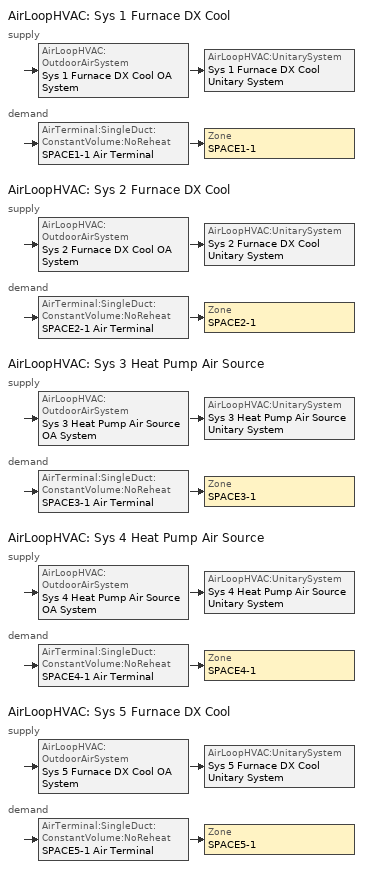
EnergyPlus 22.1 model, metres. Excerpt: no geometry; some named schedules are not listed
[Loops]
AirLoopHVAC 'Sys 1 Furnace DX Cool'
 supply: AirLoopHVAC:OutdoorAirSystem 'Sys 1 Furnace DX Cool OA System' > AirLoopHVAC:UnitarySystem 'Sys 1 Furnace DX Cool Unitary System'
 demand: AirTerminal:SingleDuct:ConstantVolume:NoReheat 'SPACE1-1 Air Terminal' > Zone 'SPACE1-1'
AirLoopHVAC 'Sys 2 Furnace DX Cool'
 supply: AirLoopHVAC:OutdoorAirSystem 'Sys 2 Furnace DX Cool OA System' > AirLoopHVAC:UnitarySystem 'Sys 2 Furnace DX Cool Unitary System'
 demand: AirTerminal:SingleDuct:ConstantVolume:NoReheat 'SPACE2-1 Air Terminal' > Zone 'SPACE2-1'
AirLoopHVAC 'Sys 3 Heat Pump Air Source'
 supply: AirLoopHVAC:OutdoorAirSystem 'Sys 3 Heat Pump Air Source OA System' > AirLoopHVAC:UnitarySystem 'Sys 3 Heat Pump Air Source Unitary System'
 demand: AirTerminal:SingleDuct:ConstantVolume:NoReheat 'SPACE3-1 Air Terminal' > Zone 'SPACE3-1'
AirLoopHVAC 'Sys 4 Heat Pump Air Source'
 supply: AirLoopHVAC:OutdoorAirSystem 'Sys 4 Heat Pump Air Source OA System' > AirLoopHVAC:UnitarySystem 'Sys 4 Heat Pump Air Source Unitary System'
 demand: AirTerminal:SingleDuct:ConstantVolume:NoReheat 'SPACE4-1 Air Terminal' > Zone 'SPACE4-1'
AirLoopHVAC 'Sys 5 Furnace DX Cool'
 supply: AirLoopHVAC:OutdoorAirSystem 'Sys 5 Furnace DX Cool OA System' > AirLoopHVAC:UnitarySystem 'Sys 5 Furnace DX Cool Unitary System'
 demand: AirTerminal:SingleDuct:ConstantVolume:NoReheat 'SPACE5-1 Air Terminal' > Zone 'SPACE5-1'
[ThermostatSetpoint:DualSetpoint]
All Zones Dual SP Control: Heating Setpoint Temperature Schedule=Htg-SetP-Sch; Cooling Setpoint Temperature Schedule=Clg-SetP-Sch
[ZoneControl:Thermostat] Control Type Schedule=HVACTemplate-Always 4; Control 1=All Zones Dual SP Control
Name | Zone or ZoneList
SPACE1-1 Thermostat | SPACE1-1
SPACE2-1 Thermostat | SPACE2-1
SPACE3-1 Thermostat | SPACE3-1
SPACE4-1 Thermostat | SPACE4-1
SPACE5-1 Thermostat | SPACE5-1
[DesignSpecification:OutdoorAir] Outdoor Air Method=flow/person; Outdoor Air Flow per Person {m3/s-person}=0.00944; Outdoor Air Flow per Zone Floor Area {m3/s-m2}=0; Outdoor Air Flow per Zone {m3/s}=0
SZ DSOA SPACE1-1; SZ DSOA SPACE2-1; SZ DSOA SPACE3-1; SZ DSOA SPACE4-1; SZ DSOA SPACE5-1
[Sizing:Zone] Zone Cooling Design Supply Air Temperature Input Method=SupplyAirTemperature; Zone Cooling Design Supply Air Temperature {C}=12.8; Zone Cooling Design Supply Air Temperature Difference {deltaC}=11.11; Zone Heating Design Supply Air Temperature Input Method=SupplyAirTemperature; Zone Heating Design Supply Air Temperature {C}=50; Zone Cooling Design Supply Air Humidity Ratio {kgWater/kgDryAir}=0.008; Zone Heating Design Supply Air Humidity Ratio {kgWater/kgDryAir}=0.008; Cooling Design Air Flow Method=DesignDay; Cooling Design Air Flow Rate {m3/s}=0; Cooling Minimum Air Flow Fraction=0; Heating Design Air Flow Method=DesignDay; Heating Design Air Flow Rate {m3/s}=0; Heating Maximum Air Flow Fraction=0; Account for Dedicated Outdoor Air System=No; Dedicated Outdoor Air System Control Strategy=NeutralSupplyAir; Dedicated Outdoor Air Low Setpoint Temperature for Design {C}=autosize; Dedicated Outdoor Air High Setpoint Temperature for Design {C}=autosize
Name | Design Specification Outdoor Air Object | Design Specification Zone Air Distribution Object
SPACE1-1 | SZ DSOA SPACE1-1 | SZ DSZAD SPACE1-1
SPACE2-1 | SZ DSOA SPACE2-1 | SZ DSZAD SPACE2-1
SPACE3-1 | SZ DSOA SPACE3-1 | SZ DSZAD SPACE3-1
SPACE4-1 | SZ DSOA SPACE4-1 | SZ DSZAD SPACE4-1
SPACE5-1 | SZ DSOA SPACE5-1 | SZ DSZAD SPACE5-1
[DesignSpecification:ZoneAirDistribution] Zone Air Distribution Effectiveness in Cooling Mode=1; Zone Air Distribution Effectiveness in Heating Mode=1
SZ DSZAD SPACE1-1; SZ DSZAD SPACE2-1; SZ DSZAD SPACE3-1; SZ DSZAD SPACE4-1; SZ DSZAD SPACE5-1
[Zone equipment]
SPACE1-1: SPACE1-1 Air Terminal
SPACE2-1: SPACE2-1 Air Terminal
SPACE3-1: SPACE3-1 Air Terminal
SPACE4-1: SPACE4-1 Air Terminal
SPACE5-1: SPACE5-1 Air Terminal
[AirTerminal:SingleDuct:ConstantVolume:NoReheat] Maximum Air Flow Rate {m3/s}=autosize
SPACE1-1 Air Terminal; SPACE2-1 Air Terminal; SPACE3-1 Air Terminal; SPACE4-1 Air Terminal; SPACE5-1 Air Terminal
[Sizing:System] Type of Load to Size On=Sensible; Design Outdoor Air Flow Rate {m3/s}=autosize; Central Heating Maximum System Air Flow Ratio=1; Preheat Design Temperature {C}=7; Preheat Design Humidity Ratio {kgWater/kgDryAir}=0.008; Precool Design Temperature {C}=11; Precool Design Humidity Ratio {kgWater/kgDryAir}=0.008; Central Cooling Design Supply Air Temperature {C}=12.8; Central Heating Design Supply Air Temperature {C}=50; Type of Zone Sum to Use=NonCoincident; 100% Outdoor Air in Cooling=No; 100% Outdoor Air in Heating=No; Central Cooling Design Supply Air Humidity Ratio {kgWater/kgDryAir}=0.008; Central Heating Design Supply Air Humidity Ratio {kgWater/kgDryAir}=0.008; Cooling Supply Air Flow Rate Method=DesignDay; Cooling Supply Air Flow Rate {m3/s}=0; Heating Supply Air Flow Rate Method=DesignDay; Heating Supply Air Flow Rate {m3/s}=0; System Outdoor Air Method=ZoneSum; Zone Maximum Outdoor Air Fraction=1; Cooling Design Capacity Method=CoolingDesignCapacity; Cooling Design Capacity {W}=autosize; Heating Design Capacity Method=HeatingDesignCapacity; Heating Design Capacity {W}=autosize; Central Cooling Capacity Control Method=OnOff
Sys 1 Furnace DX Cool; Sys 2 Furnace DX Cool; Sys 3 Heat Pump Air Source; Sys 4 Heat Pump Air Source; Sys 5 Furnace DX Cool
[AirLoopHVAC] Design Supply Air Flow Rate {m3/s}=autosize
Sys 1 Furnace DX Cool; Sys 2 Furnace DX Cool; Sys 3 Heat Pump Air Source; Sys 4 Heat Pump Air Source; Sys 5 Furnace DX Cool
[AirLoopHVAC:UnitarySystem] Control Type=Load; Supply Air Fan Operating Mode Schedule=FanAvailSched; DX Heating Coil Sizing Ratio=1; Cooling Supply Air Flow Rate Method=SupplyAirFlowRate; Cooling Supply Air Flow Rate {m3/s}=autosize; Heating Supply Air Flow Rate Method=SupplyAirFlowRate; Heating Supply Air Flow Rate {m3/s}=autosize; No Load Supply Air Flow Rate Method=SupplyAirFlowRate; No Load Supply Air Flow Rate {m3/s}=autosize; Maximum Supply Air Temperature {C}=Autosize; Maximum Outdoor Dry-Bulb Temperature for Supplemental Heater Operation {C}=21
Name | Controlling Zone or Thermostat Location | Dehumidification Control Type | Supply Fan | Fan Placement | Heating Coil | Cooling Coil | Latent Load Control | Supplemental Heating Coil
Sys 1 Furnace DX Cool Unitary System | SPACE1-1 | Multimode | Sys 1 Furnace DX Cool Supply Fan | BlowThrough | Sys 1 Furnace DX Cool Heating Coil | Sys 1 Furnace DX Cool Cooling Coil | LatentWithSensibleLoadControl
Sys 2 Furnace DX Cool Unitary System | SPACE2-1 | Multimode | Sys 2 Furnace DX Cool Supply Fan | DrawThrough | Sys 2 Furnace DX Cool Heating Coil | Sys 2 Furnace DX Cool Cooling Coil | LatentWithSensibleLoadControl
Sys 3 Heat Pump Air Source Unitary System | SPACE3-1 | Multimode | Sys 3 Heat Pump Air Source Supply Fan | BlowThrough | Sys 3 Heat Pump Air Source Heating Coil | Sys 3 Heat Pump Air Source Cooling Coil | LatentWithSensibleLoadControl | Sys 3 Heat Pump Air Source Supp Heat or Reheat Coil
Sys 4 Heat Pump Air Source Unitary System | SPACE4-1 | Multimode | Sys 4 Heat Pump Air Source Supply Fan | BlowThrough | Sys 4 Heat Pump Air Source Heating Coil | Sys 4 Heat Pump Air Source Cooling Coil | LatentWithSensibleLoadControl | Sys 4 Heat Pump Air Source Supp Heat or Reheat Coil
Sys 5 Furnace DX Cool Unitary System | SPACE5-1 | None | Sys 5 Furnace DX Cool Supply Fan | BlowThrough | Sys 5 Furnace DX Cool Heating Coil | Sys 5 Furnace DX Cool Cooling Coil
[Coil:Cooling:DX:TwoStageWithHumidityControlMode] Number of Capacity Stages=2; Number of Enhanced Dehumidification Modes=1
Name | Normal Mode Stage 1 Coil Performance | Normal Mode Stage 1+2 Coil Performance | Dehumidification Mode 1 Stage 1 Coil Performance | Dehumidification Mode 1 Stage 1+2 Coil Performance
Sys 1 Furnace DX Cool Cooling Coil | Sys 1 Furnace DX Cool Standard Perf 1 | Sys 1 Furnace DX Cool Standard Perf 1+2 | Sys 1 Furnace DX Cool Dehumid Perf 1 | Sys 1 Furnace DX Cool Dehumid Perf 1+2
Sys 2 Furnace DX Cool Cooling Coil | Sys 2 Furnace DX Cool Standard Perf 1 | Sys 2 Furnace DX Cool Standard Perf 1+2 | Sys 2 Furnace DX Cool Dehumid Perf 1 | Sys 2 Furnace DX Cool Dehumid Perf 1+2
Sys 3 Heat Pump Air Source Cooling Coil | Sys 3 Heat Pump Air Source Standard Perf 1 | Sys 3 Heat Pump Air Source Standard Perf 1+2 | Sys 3 Heat Pump Air Source Dehumid Perf 1 | Sys 3 Heat Pump Air Source Dehumid Perf 1+2
Sys 4 Heat Pump Air Source Cooling Coil | Sys 4 Heat Pump Air Source Standard Perf 1 | Sys 4 Heat Pump Air Source Standard Perf 1+2 | Sys 4 Heat Pump Air Source Dehumid Perf 1 | Sys 4 Heat Pump Air Source Dehumid Perf 1+2
Sys 5 Furnace DX Cool Cooling Coil | Sys 5 Furnace DX Cool Standard Perf 1 | Sys 5 Furnace DX Cool Standard Perf 1+2 | Sys 5 Furnace DX Cool Dehumid Perf 1 | Sys 5 Furnace DX Cool Dehumid Perf 1+2
[CoilPerformance:DX:Cooling] Gross Rated Total Cooling Capacity {W}=autosize; Gross Rated Sensible Heat Ratio=autosize; Rated Air Flow Rate {m3/s}=autosize
Name | Gross Rated Cooling COP {W/W} | Fraction of Air Flow Bypassed Around Coil | Total Cooling Capacity Function of Temperature Curve | Total Cooling Capacity Function of Flow Fraction Curve | Energy Input Ratio Function of Temperature Curve | Energy Input Ratio Function of Flow Fraction Curve | Part Load Fraction Correlation Curve
Sys 1 Furnace DX Cool Standard Perf 1 | 3 | 0.5 | Sys 1 Furnace DX Cool DX Coil Std Cap-FT | Sys 1 Furnace DX Cool DX Coil Cap-FF | Sys 1 Furnace DX Cool DX Coil Std EIR-FT | Sys 1 Furnace DX Cool DX Coil EIR-FF | Sys 1 Furnace DX Cool DX Coil PLF
Sys 1 Furnace DX Cool Standard Perf 1+2 | 3 | 0 | Sys 1 Furnace DX Cool DX Coil Std Cap-FT | Sys 1 Furnace DX Cool DX Coil Cap-FF | Sys 1 Furnace DX Cool DX Coil Std EIR-FT | Sys 1 Furnace DX Cool DX Coil EIR-FF | Sys 1 Furnace DX Cool DX Coil PLF
Sys 1 Furnace DX Cool Dehumid Perf 1 | 2.7 | 0.5 | Sys 1 Furnace DX Cool DX Coil Dehum Cap-FT | Sys 1 Furnace DX Cool DX Coil Cap-FF | Sys 1 Furnace DX Cool DX Coil Dehum EIR-FT | Sys 1 Furnace DX Cool DX Coil EIR-FF | Sys 1 Furnace DX Cool DX Coil PLF
Sys 1 Furnace DX Cool Dehumid Perf 1+2 | 2.7 | 0 | Sys 1 Furnace DX Cool DX Coil Dehum Cap-FT | Sys 1 Furnace DX Cool DX Coil Cap-FF | Sys 1 Furnace DX Cool DX Coil Dehum EIR-FT | Sys 1 Furnace DX Cool DX Coil EIR-FF | Sys 1 Furnace DX Cool DX Coil PLF
Sys 2 Furnace DX Cool Standard Perf 1 | 3 | 0.5 | Sys 2 Furnace DX Cool DX Coil Std Cap-FT | Sys 2 Furnace DX Cool DX Coil Cap-FF | Sys 2 Furnace DX Cool DX Coil Std EIR-FT | Sys 2 Furnace DX Cool DX Coil EIR-FF | Sys 2 Furnace DX Cool DX Coil PLF
Sys 2 Furnace DX Cool Standard Perf 1+2 | 3 | 0 | Sys 2 Furnace DX Cool DX Coil Std Cap-FT | Sys 2 Furnace DX Cool DX Coil Cap-FF | Sys 2 Furnace DX Cool DX Coil Std EIR-FT | Sys 2 Furnace DX Cool DX Coil EIR-FF | Sys 2 Furnace DX Cool DX Coil PLF
Sys 2 Furnace DX Cool Dehumid Perf 1 | 2.7 | 0.5 | Sys 2 Furnace DX Cool DX Coil Dehum Cap-FT | Sys 2 Furnace DX Cool DX Coil Cap-FF | Sys 2 Furnace DX Cool DX Coil Dehum EIR-FT | Sys 2 Furnace DX Cool DX Coil EIR-FF | Sys 2 Furnace DX Cool DX Coil PLF
Sys 2 Furnace DX Cool Dehumid Perf 1+2 | 2.7 | 0 | Sys 2 Furnace DX Cool DX Coil Dehum Cap-FT | Sys 2 Furnace DX Cool DX Coil Cap-FF | Sys 2 Furnace DX Cool DX Coil Dehum EIR-FT | Sys 2 Furnace DX Cool DX Coil EIR-FF | Sys 2 Furnace DX Cool DX Coil PLF
Sys 3 Heat Pump Air Source Standard Perf 1 | 3 | 0.5 | Sys 3 Heat Pump Air Source DX Coil Std Cap-FT | Sys 3 Heat Pump Air Source DX Coil Cap-FF | Sys 3 Heat Pump Air Source DX Coil Std EIR-FT | Sys 3 Heat Pump Air Source DX Coil EIR-FF | Sys 3 Heat Pump Air Source DX Coil PLF
Sys 3 Heat Pump Air Source Standard Perf 1+2 | 3 | 0 | Sys 3 Heat Pump Air Source DX Coil Std Cap-FT | Sys 3 Heat Pump Air Source DX Coil Cap-FF | Sys 3 Heat Pump Air Source DX Coil Std EIR-FT | Sys 3 Heat Pump Air Source DX Coil EIR-FF | Sys 3 Heat Pump Air Source DX Coil PLF
Sys 3 Heat Pump Air Source Dehumid Perf 1 | 2.7 | 0.5 | Sys 3 Heat Pump Air Source DX Coil Dehum Cap-FT | Sys 3 Heat Pump Air Source DX Coil Cap-FF | Sys 3 Heat Pump Air Source DX Coil Dehum EIR-FT | Sys 3 Heat Pump Air Source DX Coil EIR-FF | Sys 3 Heat Pump Air Source DX Coil PLF
Sys 3 Heat Pump Air Source Dehumid Perf 1+2 | 2.7 | 0 | Sys 3 Heat Pump Air Source DX Coil Dehum Cap-FT | Sys 3 Heat Pump Air Source DX Coil Cap-FF | Sys 3 Heat Pump Air Source DX Coil Dehum EIR-FT | Sys 3 Heat Pump Air Source DX Coil EIR-FF | Sys 3 Heat Pump Air Source DX Coil PLF
Sys 4 Heat Pump Air Source Standard Perf 1 | 3 | 0.5 | Sys 4 Heat Pump Air Source DX Coil Std Cap-FT | Sys 4 Heat Pump Air Source DX Coil Cap-FF | Sys 4 Heat Pump Air Source DX Coil Std EIR-FT | Sys 4 Heat Pump Air Source DX Coil EIR-FF | Sys 4 Heat Pump Air Source DX Coil PLF
Sys 4 Heat Pump Air Source Standard Perf 1+2 | 3 | 0 | Sys 4 Heat Pump Air Source DX Coil Std Cap-FT | Sys 4 Heat Pump Air Source DX Coil Cap-FF | Sys 4 Heat Pump Air Source DX Coil Std EIR-FT | Sys 4 Heat Pump Air Source DX Coil EIR-FF | Sys 4 Heat Pump Air Source DX Coil PLF
Sys 4 Heat Pump Air Source Dehumid Perf 1 | 2.7 | 0.5 | Sys 4 Heat Pump Air Source DX Coil Dehum Cap-FT | Sys 4 Heat Pump Air Source DX Coil Cap-FF | Sys 4 Heat Pump Air Source DX Coil Dehum EIR-FT | Sys 4 Heat Pump Air Source DX Coil EIR-FF | Sys 4 Heat Pump Air Source DX Coil PLF
Sys 4 Heat Pump Air Source Dehumid Perf 1+2 | 2.7 | 0 | Sys 4 Heat Pump Air Source DX Coil Dehum Cap-FT | Sys 4 Heat Pump Air Source DX Coil Cap-FF | Sys 4 Heat Pump Air Source DX Coil Dehum EIR-FT | Sys 4 Heat Pump Air Source DX Coil EIR-FF | Sys 4 Heat Pump Air Source DX Coil PLF
Sys 5 Furnace DX Cool Standard Perf 1 | 3 | 0.5 | Sys 5 Furnace DX Cool DX Coil Std Cap-FT | Sys 5 Furnace DX Cool DX Coil Cap-FF | Sys 5 Furnace DX Cool DX Coil Std EIR-FT | Sys 5 Furnace DX Cool DX Coil EIR-FF | Sys 5 Furnace DX Cool DX Coil PLF
Sys 5 Furnace DX Cool Standard Perf 1+2 | 3 | 0 | Sys 5 Furnace DX Cool DX Coil Std Cap-FT | Sys 5 Furnace DX Cool DX Coil Cap-FF | Sys 5 Furnace DX Cool DX Coil Std EIR-FT | Sys 5 Furnace DX Cool DX Coil EIR-FF | Sys 5 Furnace DX Cool DX Coil PLF
Sys 5 Furnace DX Cool Dehumid Perf 1 | 2.7 | 0.5 | Sys 5 Furnace DX Cool DX Coil Dehum Cap-FT | Sys 5 Furnace DX Cool DX Coil Cap-FF | Sys 5 Furnace DX Cool DX Coil Dehum EIR-FT | Sys 5 Furnace DX Cool DX Coil EIR-FF | Sys 5 Furnace DX Cool DX Coil PLF
Sys 5 Furnace DX Cool Dehumid Perf 1+2 | 2.7 | 0 | Sys 5 Furnace DX Cool DX Coil Dehum Cap-FT | Sys 5 Furnace DX Cool DX Coil Cap-FF | Sys 5 Furnace DX Cool DX Coil Dehum EIR-FT | Sys 5 Furnace DX Cool DX Coil EIR-FF | Sys 5 Furnace DX Cool DX Coil PLF
[Coil:Heating:Fuel] Fuel Type=NaturalGas; Burner Efficiency=0.8; Nominal Capacity {W}=autosize; Parasitic Electric Load {W}=0; Parasitic Fuel Load {W}=0
Name | Part Load Fraction Correlation Curve
Sys 1 Furnace DX Cool Heating Coil | Sys 1 Furnace DX Cool Heating Coil PLF-FPLR
Sys 5 Furnace DX Cool Heating Coil | Sys 5 Furnace DX Cool Heating Coil PLF-FPLR
[Fan:OnOff] Availability Schedule=HVACTemplate-Always 1; Fan Total Efficiency=0.7; Pressure Rise {Pa}=600; Maximum Flow Rate {m3/s}=autosize; Motor Efficiency=0.9; Motor In Airstream Fraction=1
Sys 1 Furnace DX Cool Supply Fan; Sys 2 Furnace DX Cool Supply Fan; Sys 3 Heat Pump Air Source Supply Fan; Sys 4 Heat Pump Air Source Supply Fan; Sys 5 Furnace DX Cool Supply Fan
[SetpointManager:SingleZone:Cooling] Control Variable=Temperature; Minimum Supply Air Temperature {C}=13; Maximum Supply Air Temperature {C}=45
Name | Control Zone | Setpoint Node or NodeList
Sys 1 Furnace DX Cool Economizer Supply Air Temp Manager | SPACE1-1 | Sys 1 Furnace DX Cool Heating Coil Outlet
Sys 2 Furnace DX Cool Economizer Supply Air Temp Manager | SPACE2-1 | Sys 2 Furnace DX Cool Supply Fan Outlet
Sys 3 Heat Pump Air Source Economizer Supply Air Temp Manager | SPACE3-1 | Sys 3 Heat Pump Air Source Supp Heat or Reheat Coil Outl
Sys 4 Heat Pump Air Source Economizer Supply Air Temp Manager | SPACE4-1 | Sys 4 Heat Pump Air Source Supp Heat or Reheat Coil Outl
Sys 5 Furnace DX Cool Economizer Supply Air Temp Manager | SPACE5-1 | Sys 5 Furnace DX Cool Heating Coil Outlet
[SetpointManager:MixedAir] Control Variable=Temperature
Name | Setpoint Node or NodeList
Sys 1 Furnace DX Cool Cooling Coil Air Temp Manager | Sys 1 Furnace DX Cool Mixed Air Outlet
Sys 2 Furnace DX Cool Cooling Coil Air Temp Manager | Sys 2 Furnace DX Cool Mixed Air Outlet
Sys 3 Heat Pump Air Source Cooling Coil Air Temp Manager | Sys 3 Heat Pump Air Source Mixed Air Outlet
Sys 4 Heat Pump Air Source Cooling Coil Air Temp Manager | Sys 4 Heat Pump Air Source Mixed Air Outlet
Sys 5 Furnace DX Cool Cooling Coil Air Temp Manager | Sys 5 Furnace DX Cool Mixed Air Outlet
[Controller:OutdoorAir] Minimum Outdoor Air Flow Rate {m3/s}=autosize; Maximum Outdoor Air Flow Rate {m3/s}=autosize; Economizer Control Type=DifferentialDryBulb; Economizer Control Action Type=ModulateFlow; Economizer Maximum Limit Dry-Bulb Temperature {C}=20; Minimum Limit Type=FixedMinimum; Minimum Outdoor Air Schedule=Min OA Sched
Name | Lockout Type
Sys 1 Furnace DX Cool OA Controller; Sys 2 Furnace DX Cool OA Controller; Sys 3 Heat Pump Air Source OA Controller; Sys 4 Heat Pump Air Source OA Controller | LockoutWithCompressor
Sys 5 Furnace DX Cool OA Controller | NoLockout
[Coil:Heating:Electric] Efficiency=1; Nominal Capacity {W}=autosize
Sys 2 Furnace DX Cool Heating Coil; Sys 3 Heat Pump Air Source Supp Heat or Reheat Coil; Sys 4 Heat Pump Air Source Supp Heat or Reheat Coil
[Coil:Heating:DX:SingleSpeed] Gross Rated Heating Capacity {W}=autosize; Gross Rated Heating COP {W/W}=2.75; Rated Air Flow Rate {m3/s}=autosize; Minimum Outdoor Dry-Bulb Temperature for Compressor Operation {C}=-8; Maximum Outdoor Dry-Bulb Temperature for Defrost Operation {C}=5; Crankcase Heater Capacity {W}=0; Maximum Outdoor Dry-Bulb Temperature for Crankcase Heater Operation {C}=0; Defrost Strategy=ReverseCycle; Defrost Control=Timed; Defrost Time Period Fraction=0.058333; Resistive Defrost Heater Capacity {W}=autosize
Name | Heating Capacity Function of Temperature Curve | Heating Capacity Function of Flow Fraction Curve | Energy Input Ratio Function of Temperature Curve | Energy Input Ratio Function of Flow Fraction Curve | Part Load Fraction Correlation Curve | Defrost Energy Input Ratio Function of Temperature Curve
Sys 3 Heat Pump Air Source Heating Coil | Sys 3 Heat Pump Air Source HP Heating Coil Cap-FT | Sys 3 Heat Pump Air Source HP Heating Coil Cap-FF | Sys 3 Heat Pump Air Source HP Heating Coil EIR-FT | Sys 3 Heat Pump Air Source HP Heating Coil EIR-FF | Sys 3 Heat Pump Air Source HP Heating Coil PLF | Sys 3 Heat Pump Air Source HP Heating Coil DefrEIR-FT
Sys 4 Heat Pump Air Source Heating Coil | Sys 4 Heat Pump Air Source HP Heating Coil Cap-FT | Sys 4 Heat Pump Air Source HP Heating Coil Cap-FF | Sys 4 Heat Pump Air Source HP Heating Coil EIR-FT | Sys 4 Heat Pump Air Source HP Heating Coil EIR-FF | Sys 4 Heat Pump Air Source HP Heating Coil PLF | Sys 4 Heat Pump Air Source HP Heating Coil DefrEIR-FT
[Schedule:Compact]
Htg-SetP-Sch: Through: 12/31, For: WeekDays CustomDay1 CustomDay2, Until: 6:00, 13, Until: 7:00, 18, Until: 21:00, 23, Until: 24:00, 13, For: WeekEnds Holiday, Until: 24:00, 13, For: SummerDesignDay, Until: 24:00, 13, For: WinterDesignDay, Until: 24:00, 23
FanAvailSched: Through: 12/31, For: WeekDays CustomDay1 CustomDay2, Until: 7:00, 0, Until: 21:00, 1, Until: 24:00, 0, For: Weekends Holiday, Until: 24:00, 0, For: SummerDesignDay, Until: 24:00, 1, For: WinterDesignDay, Until: 24:00, 1
Min OA Sched: Through: 12/31, For: WeekDays CustomDay1 CustomDay2, Until: 8:00, 0, Until: 21:00, 1, Until: 24:00, 0, For: Weekends Holiday, Until: 24:00, 0, For: SummerDesignDay, Until: 24:00, 1, For: WinterDesignDay, Until: 24:00, 1
HVACTemplate-Always 4: Through: 12/31, For: AllDays, Until: 24:00, 4
HVACTemplate-Always 1: Through: 12/31, For: AllDays, Until: 24:00, 1
[Curve:Biquadratic]
Name | Coefficient1 Constant | Coefficient2 x | Coefficient3 x**2 | Coefficient4 y | Coefficient5 y**2 | Coefficient6 x*y | Minimum Value of x | Maximum Value of x | Minimum Value of y | Maximum Value of y | Minimum Curve Output | Maximum Curve Output | Input Unit Type for X | Input Unit Type for Y | Output Unit Type
Sys 1 Furnace DX Cool DX Coil Std Cap-FT; Sys 2 Furnace DX Cool DX Coil Std Cap-FT; Sys 3 Heat Pump Air Source DX Coil Std Cap-FT; Sys 4 Heat Pump Air Source DX Coil Std Cap-FT; Sys 5 Furnace DX Cool DX Coil Std Cap-FT | 1.06794 | -0.0312618 | 0.00197431 | -0.00272643 | -5.52654e-05 | -6.31169e-05 | -100 | 100 | -100 | 100 | 0 | 5 | Temperature | Temperature | Dimensionless
Sys 1 Furnace DX Cool DX Coil Dehum Cap-FT; Sys 2 Furnace DX Cool DX Coil Dehum Cap-FT; Sys 3 Heat Pump Air Source DX Coil Dehum Cap-FT; Sys 4 Heat Pump Air Source DX Coil Dehum Cap-FT; Sys 5 Furnace DX Cool DX Coil Dehum Cap-FT | 0.59678 | 0.0342166 | 0.000113924 | -0.00375859 | -9.17495e-05 | -8.98373e-05 | -100 | 100 | -100 | 100 | 0 | 5 | Temperature | Temperature | Dimensionless
Sys 1 Furnace DX Cool DX Coil Std EIR-FT; Sys 2 Furnace DX Cool DX Coil Std EIR-FT; Sys 3 Heat Pump Air Source DX Coil Std EIR-FT; Sys 4 Heat Pump Air Source DX Coil Std EIR-FT; Sys 5 Furnace DX Cool DX Coil Std EIR-FT | 0.17406 | 0.0222815 | -0.000134077 | 0.028298 | 0.0004851 | -0.00167709 | -100 | 100 | -100 | 100 | 0 | 5 | Temperature | Temperature | Dimensionless
Sys 1 Furnace DX Cool DX Coil Dehum EIR-FT; Sys 2 Furnace DX Cool DX Coil Dehum EIR-FT; Sys 3 Heat Pump Air Source DX Coil Dehum EIR-FT; Sys 4 Heat Pump Air Source DX Coil Dehum EIR-FT; Sys 5 Furnace DX Cool DX Coil Dehum EIR-FT | 0.435348 | 0.00401564 | 0.000604235 | 0.015824 | 0.000747287 | -0.00177974 | -100 | 100 | -100 | 100 | 0 | 5 | Temperature | Temperature | Dimensionless
Sys 3 Heat Pump Air Source HP Heating Coil DefrEIR-FT; Sys 4 Heat Pump Air Source HP Heating Coil DefrEIR-FT | 1 | 0 | 0 | 0 | 0 | 0 | 0 | 50 | 0 | 50
[Curve:Quadratic]
Name | Coefficient1 Constant | Coefficient2 x | Coefficient3 x**2 | Minimum Value of x | Maximum Value of x
Sys 1 Furnace DX Cool DX Coil Cap-FF; Sys 2 Furnace DX Cool DX Coil Cap-FF; Sys 3 Heat Pump Air Source DX Coil Cap-FF; Sys 4 Heat Pump Air Source DX Coil Cap-FF; Sys 5 Furnace DX Cool DX Coil Cap-FF | 0.8 | 0.2 | 0 | 0.5 | 1.5
Sys 1 Furnace DX Cool DX Coil EIR-FF; Sys 2 Furnace DX Cool DX Coil EIR-FF; Sys 3 Heat Pump Air Source DX Coil EIR-FF; Sys 4 Heat Pump Air Source DX Coil EIR-FF; Sys 5 Furnace DX Cool DX Coil EIR-FF | 1.1552 | -0.1808 | 0.0256 | 0.5 | 1.5
Sys 1 Furnace DX Cool DX Coil PLF; Sys 2 Furnace DX Cool DX Coil PLF; Sys 3 Heat Pump Air Source DX Coil PLF; Sys 4 Heat Pump Air Source DX Coil PLF; Sys 5 Furnace DX Cool DX Coil PLF | 0.85 | 0.15 | 0 | 0 | 1
Sys 3 Heat Pump Air Source HP Heating Coil EIR-FF; Sys 4 Heat Pump Air Source HP Heating Coil EIR-FF | 1.3824 | -0.4336 | 0.0512 | 0 | 1
Sys 3 Heat Pump Air Source HP Heating Coil PLF; Sys 4 Heat Pump Air Source HP Heating Coil PLF | 0.75 | 0.25 | 0 | 0 | 1
[Curve:Cubic]
Name | Coefficient1 Constant | Coefficient2 x | Coefficient3 x**2 | Coefficient4 x**3 | Minimum Value of x | Maximum Value of x
Sys 1 Furnace DX Cool Heating Coil PLF-FPLR; Sys 5 Furnace DX Cool Heating Coil PLF-FPLR | 0.8 | 0.2 | 0 | 0 | 0 | 1
Sys 3 Heat Pump Air Source HP Heating Coil Cap-FT; Sys 4 Heat Pump Air Source HP Heating Coil Cap-FT | 0.758746 | 0.027626 | 0.000148716 | 3.4992e-06 | -20 | 20
Sys 3 Heat Pump Air Source HP Heating Coil Cap-FF; Sys 4 Heat Pump Air Source HP Heating Coil Cap-FF | 0.84 | 0.16 | 0 | 0 | 0.5 | 1.5
Sys 3 Heat Pump Air Source HP Heating Coil EIR-FT; Sys 4 Heat Pump Air Source HP Heating Coil EIR-FT | 1.19248 | -0.0300438 | 0.00103745 | -2.3328e-05 | -20 | 20
